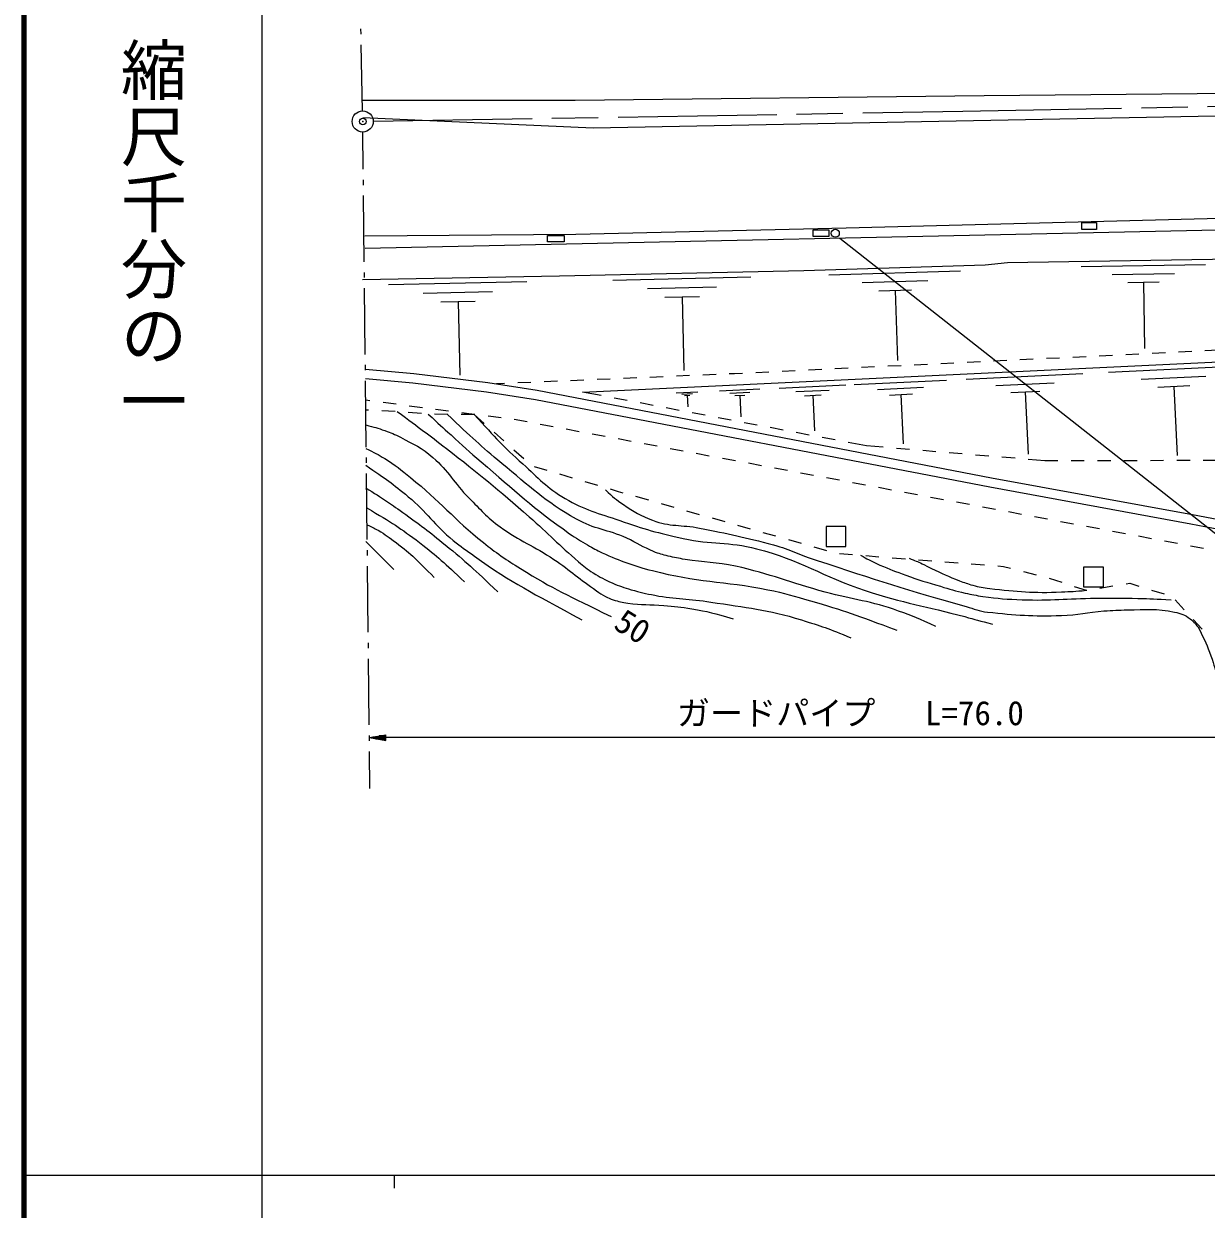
# Model space of a CAD drawing. Units: millimetres, scale not verified. Extents: x 40000 to 680000, y 20000 to 380000.
# Drawn here: x 40000 to 129386, y 202409 to 292000 of the extents above; entities that cross this region are included whole.
import ezdxf
from ezdxf.enums import TextEntityAlignment as Align

# ---------------------------------------------------------------- set-up
doc = ezdxf.new("R2010")
doc.units = ezdxf.units.MM
doc.header["$LTSCALE"] = 1000
doc.header["$PDMODE"] = 32
doc.header["$PDSIZE"] = 500
doc.linetypes.add('CHAIN', pattern=[18.5, 12, -1.5, 3.5, -1.5])
for name, color, linetype, lineweight in [('M-BGD', 7, 'Continuous', 25), ('M-BGD-HTXT', 7, 'Continuous', 13), ('M-BMK', 2, 'CHAIN', 13), ('M-BMK-ROW', 30, 'Continuous', 25), ('M-BMK-SRVR', 3, 'Continuous', 25), ('M-STR-HTXT', 7, 'Continuous', 13), ('M-STR-STRC', 7, 'Continuous', 25), ('M-STR-STRD', 7, 'Continuous', 25), ('M-TTL', 2, 'Continuous', 140), ('M-TTL-BAND', 7, 'Continuous', 25)]:
    doc.layers.add(name, color=color, linetype=linetype, lineweight=lineweight)
doc.layers.add('M-OTRS', color=6, linetype='Continuous')
doc.styles.add('@ＭＳ ゴシック', font='')
doc.styles.add('ＭＳ ゴシック', font='')
doc.styles.get('@ＭＳ ゴシック').set_extended_font_data('@MS Gothic')
doc.styles.get('ＭＳ ゴシック').set_extended_font_data('MS Gothic')

msp = doc.modelspace()

# ---------------------------------------------------------------- linework, layer by layer
at = {"layer": 'M-BGD'}
for p, q in [((119979, 276978), (121082, 276978)), ((119979, 276446), (119979, 276978)), ((121082, 276978), (121082, 276446)), ((79587, 275515), (79590, 275997)), ((79590, 275997), (80857, 275988)), ((80857, 275988), (80854, 275506)), ((99673, 276428), (100865, 276428)), ((99673, 275933), (99673, 276428)), ((100865, 276428), (100865, 275933)), ((121082, 276446), (119979, 276446)), ((80854, 275506), (79587, 275515)), ((100865, 275933), (99673, 275933)), ((114369, 273953), (134858, 274292)), ((80502, 272937), (98959, 273361)), ((98959, 273361), (112675, 273784)), ((100859, 273019), (110800, 273326)), ((112675, 273784), (114369, 273953)), ((119916, 273645), (129324, 273800)), ((65601, 272683), (80502, 272937)), ((67577, 272285), (78020, 272525)), ((84518, 272629), (94961, 272869)), ((103365, 272433), (108335, 272587)), ((122278, 273057), (126982, 273134)), ((123465, 272449), (125817, 272488)), ((124641, 272468), (124724, 267451)), ((70203, 271649), (75425, 271769)), ((87145, 271993), (92367, 272113)), ((104628, 271809), (107113, 271885)), ((105871, 271847), (106034, 266545)), ((71525, 270983), (74136, 271043)), ((72830, 271013), (72958, 265443)), ((88466, 271327), (91077, 271387)), ((89772, 271357), (89900, 265787)), ((124293, 267030), (123294, 266982)), ((126290, 267127), (125291, 267078)), ((128288, 267224), (127289, 267175)), ((130285, 267320), (129287, 267272)), ((82243, 264162), (132639, 266571)), ((106314, 266158), (105315, 266110)), ((108311, 266255), (107312, 266207)), ((110309, 266352), (109310, 266304)), ((112307, 266449), (111308, 266400)), ((114304, 266546), (113305, 266497)), ((116302, 266643), (115303, 266594)), ((118300, 266739), (117301, 266691)), ((120297, 266836), (119298, 266788)), ((122295, 266933), (121296, 266885)), ((121986, 265661), (131754, 266128)), ((65831, 265904), (69495, 265571)), ((65838, 265193), (69421, 264867)), ((69495, 265571), (75083, 264894)), ((86335, 265236), (85336, 265194)), ((88333, 265321), (87334, 265278)), ((90331, 265405), (89332, 265363)), ((92330, 265489), (91331, 265447)), ((93728, 265548), (93329, 265531)), ((94328, 265577), (93728, 265548)), ((96325, 265674), (95327, 265626)), ((98323, 265771), (97324, 265723)), ((100321, 265868), (99322, 265819)), ((102318, 265965), (101319, 265916)), ((104316, 266062), (103317, 266013)), ((111236, 265147), (120066, 265570)), ((124459, 265127), (129343, 265360)), ((69421, 264867), (74985, 264192)), ((75083, 264894), (78809, 264301)), ((76344, 264815), (75742, 264789)), ((78342, 264899), (77343, 264857)), ((78809, 264301), (113143, 257695)), ((80340, 264983), (79341, 264941)), ((82339, 265068), (81339, 265026)), ((84337, 265152), (83338, 265110)), ((92588, 264256), (95645, 264402)), ((97098, 264471), (102129, 264712)), ((98372, 264196), (100888, 264316)), ((102772, 264743), (109741, 265076)), ((104537, 264361), (108021, 264528)), ((113472, 264664), (117887, 264875)), ((125711, 264534), (128153, 264651)), ((126932, 264592), (127182, 259383)), ((66170, 263500), (65856, 263541)), ((74985, 264192), (78686, 263604)), ((78686, 263604), (113013, 256999)), ((83639, 263897), (82243, 264162)), ((85604, 263525), (84622, 263711)), ((89324, 264100), (90954, 264178)), ((89737, 264011), (90551, 264049)), ((89946, 263912), (90353, 263931)), ((90149, 263921), (90191, 263052)), ((93362, 264088), (94890, 264162)), ((93754, 263903), (94518, 263939)), ((94136, 263921), (94214, 262291)), ((99017, 263891), (100275, 263951)), ((99646, 263921), (99774, 261238)), ((105430, 263938), (107172, 264022)), ((106301, 263980), (106479, 260263)), ((114604, 264128), (116811, 264234)), ((115707, 264181), (115933, 259472)), ((66069, 262786), (65864, 262795)), ((68067, 262700), (67068, 262743)), ((68153, 263239), (67162, 263370)), ((70061, 262538), (69064, 262622)), ((70136, 262978), (69144, 263109)), ((72119, 262718), (71127, 262848)), ((73655, 262515), (73110, 262587)), ((74102, 262461), (73655, 262515)), ((87569, 263153), (86587, 263339)), ((89535, 262781), (88552, 262967)), ((91500, 262409), (90517, 262595)), ((72059, 262482), (71059, 262490)), ((74059, 262466), (73059, 262474)), ((74059, 262466), (74805, 261801)), ((76088, 262220), (75095, 262340)), ((78062, 261906), (77079, 262089)), ((80028, 261538), (79045, 261722)), ((93465, 262037), (92482, 262223)), ((95430, 261665), (94447, 261851)), ((75551, 261135), (76298, 260470)), ((81994, 261171), (81011, 261354)), ((83960, 260803), (82977, 260987)), ((97395, 261292), (96412, 261478)), ((99360, 260920), (98377, 261106)), ((101325, 260548), (100343, 260734)), ((85926, 260435), (84943, 260619)), ((87892, 260068), (86909, 260252)), ((89857, 259700), (88875, 259884)), ((103704, 260098), (102308, 260362)), ((104965, 259992), (103704, 260098)), ((106958, 259825), (105962, 259909)), ((77044, 259804), (77791, 259139)), ((91823, 259333), (90840, 259516)), ((93789, 258965), (92806, 259149)), ((108951, 259658), (107955, 259742)), ((110944, 259491), (109948, 259575)), ((112937, 259324), (111941, 259408)), ((114930, 259158), (113934, 259241)), ((117188, 258969), (115927, 259074)), ((118161, 258970), (117188, 258969)), ((120161, 258973), (119161, 258971)), ((122161, 258976), (121161, 258974)), ((124161, 258979), (123161, 258977)), ((126161, 258982), (125161, 258980)), ((128161, 258985), (127161, 258983)), ((130161, 258988), (129161, 258986)), ((78580, 258550), (79538, 258265)), ((95755, 258597), (94772, 258781)), ((97721, 258230), (96738, 258414)), ((99687, 257862), (98704, 258046)), ((80497, 257980), (81455, 257695)), ((82414, 257410), (83373, 257125)), ((101653, 257495), (100670, 257679)), ((103619, 257127), (102636, 257311)), ((113143, 257695), (128339, 254903)), ((84331, 256840), (84941, 256659)), ((84941, 256659), (85291, 256560)), ((86253, 256287), (87215, 256015)), ((105585, 256760), (104602, 256943)), ((107551, 256392), (106568, 256576)), ((113013, 256999), (128209, 254207)), ((88177, 255742), (89139, 255469)), ((109517, 256024), (108534, 256208)), ((111483, 255657), (110500, 255841)), ((113449, 255289), (112466, 255473)), ((90101, 255197), (91064, 254924)), ((92026, 254651), (92988, 254379)), ((115415, 254922), (114432, 255105)), ((117381, 254554), (116398, 254738)), ((128339, 254903), (138311, 253009)), ((93950, 254106), (94912, 253833)), ((95874, 253561), (96836, 253288)), ((119346, 254187), (118364, 254370)), ((121312, 253819), (120329, 254003)), ((123278, 253451), (122295, 253635)), ((128209, 254207), (138179, 252313)), ((97798, 253016), (98761, 252743)), ((125244, 253084), (124261, 253268)), ((127210, 252716), (126227, 252900)), ((99723, 252470), (100685, 252198)), ((101655, 251971), (102652, 251888)), ((103648, 251805), (104645, 251722)), ((129176, 252349), (128193, 252532)), ((105642, 251643), (106639, 251566)), ((107636, 251488), (108633, 251410)), ((109630, 251333), (110627, 251255)), ((111624, 251177), (112621, 251100)), ((113618, 251022), (114064, 250987)), ((114064, 250987), (114599, 250850)), ((115568, 250602), (116536, 250353)), ((117504, 250102), (118455, 249791)), ((119405, 249481), (120307, 249186)), ((120307, 249186), (120358, 249195)), ((121345, 249354), (122332, 249513)), ((123319, 249673), (123599, 249718)), ((123599, 249718), (124283, 249505)), ((125238, 249207), (126193, 248910)), ((127045, 248452), (127720, 247714)), ((128395, 246976), (129070, 246238))]:
    msp.add_line(p, q, dxfattribs=at)
for points, knots in [([(68225, 262693), (70035, 261377), (70511, 261010), (71951, 259899), (74461, 257960), (75824, 256816), (78216, 254734), (79699, 253443), (80437, 252614), (81941, 251347), (82356, 250998), (82579, 250783), (83042, 250501), (83585, 250169), (83897, 249989), (84481, 249739), (85029, 249504), (85350, 249405), (85921, 249231), (86604, 249022), (86997, 248941), (87699, 248807), (89335, 248497), (90288, 248563), (91932, 248299), (94628, 247867), (96183, 247756), (98790, 246945), (100268, 246484), (100816, 246304), (102515, 245590)], [0, 0, 0, 0, 1, 1, 1, 2, 2, 2, 3, 3, 3, 4, 4, 4, 5, 5, 5, 6, 6, 6, 7, 7, 7, 8, 8, 8, 9, 9, 9, 10, 10, 10, 10]), ([(65855, 261677), (66538, 261504), (66744, 261456), (67294, 261253), (67767, 261079), (68034, 260980), (68479, 260745), (69478, 260220), (70084, 259963), (70935, 259221), (72135, 258174), (72518, 257300), (73644, 256173), (74537, 255279), (74996, 254719), (76015, 253972), (77510, 252875), (78545, 252559), (80079, 251517), (81370, 250639), (82009, 250029), (83296, 249146), (83553, 248969), (83698, 248870), (83973, 248723), (84195, 248604), (84328, 248550), (84566, 248469), (84984, 248327), (85230, 248281), (85667, 248215), (86715, 248055), (87319, 248132), (88376, 248045), (89206, 247977), (89671, 247925), (90493, 247791), (91736, 247590), (92168, 247443), (93625, 247029)], [0, 0, 0, 0, 1, 1, 1, 2, 2, 2, 3, 3, 3, 4, 4, 4, 5, 5, 5, 6, 6, 6, 7, 7, 7, 8, 8, 8, 9, 9, 9, 10, 10, 10, 11, 11, 11, 12, 12, 12, 13, 13, 13, 13]), ([(70583, 262494), (71414, 261728), (71626, 261533), (72299, 260922), (73183, 260120), (73663, 259652), (74575, 258883), (77145, 256715), (78509, 255392), (81264, 253464), (81775, 253106), (82080, 252932), (82619, 252617), (83041, 252371), (83275, 252227), (83719, 252025), (85157, 251371), (86001, 251068), (87529, 250670), (90870, 249800), (92862, 249893), (96250, 249231), (97525, 248981), (98217, 248738), (99467, 248384), (102054, 247653), (102899, 247301), (105987, 246183)], [0, 0, 0, 0, 1, 1, 1, 2, 2, 2, 3, 3, 3, 4, 4, 4, 5, 5, 5, 6, 6, 6, 7, 7, 7, 8, 8, 8, 9, 9, 9, 9]), ([(108950, 246437), (107658, 247048), (107245, 247203), (106122, 247618), (104027, 248392), (102738, 248453), (100582, 249042), (97920, 249770), (96489, 250407), (93795, 251009), (92329, 251336), (91464, 251261), (89985, 251517), (89486, 251603), (89205, 251645), (88715, 251771), (88279, 251882), (88030, 251938), (87614, 252109), (86793, 252447), (86389, 252756), (85582, 253125), (84135, 253787), (83158, 253783), (81772, 254565), (79382, 255912), (78256, 257017), (76148, 258773), (74479, 260164), (73920, 260669), (72005, 262483)], [0, 0, 0, 0, 1, 1, 1, 2, 2, 2, 3, 3, 3, 4, 4, 4, 5, 5, 5, 6, 6, 6, 7, 7, 7, 8, 8, 8, 9, 9, 9, 10, 10, 10, 10]), ([(74059, 262466), (75723, 260647), (76200, 260094), (77724, 258733), (78925, 257660), (79527, 256938), (80918, 256126), (82425, 255245), (83411, 255020), (85061, 254448), (86899, 253811), (87954, 253516), (89853, 253095), (91984, 252623), (93275, 252871), (95388, 252326), (98722, 251467), (100345, 250241), (103614, 249163), (106497, 248212), (108204, 247992), (111132, 247193), (111950, 246969), (112210, 246900), (113224, 246617)], [0, 0, 0, 0, 1, 1, 1, 2, 2, 2, 3, 3, 3, 4, 4, 4, 5, 5, 5, 6, 6, 6, 7, 7, 7, 8, 8, 8, 8]), ([(65855, 259899), (66541, 259576), (66748, 259464), (67294, 259137), (68105, 258651), (68503, 258289), (69241, 257697), (71490, 255896), (72497, 254589), (74745, 252787), (75261, 252373), (75557, 252149), (76099, 251771), (76649, 251388), (76972, 251196), (77539, 250839), (80106, 249225), (81095, 248836), (84397, 247199)], [0, 0, 0, 0, 1, 1, 1, 2, 2, 2, 3, 3, 3, 4, 4, 4, 5, 5, 5, 6, 6, 6, 6]), ([(65855, 258629), (67405, 257588), (67872, 257257), (69072, 256258), (70492, 255076), (71023, 254119), (72459, 252956), (73065, 252465), (73432, 252225), (74067, 251771), (77071, 249623), (78282, 249103), (82195, 246945)], [0, 0, 0, 0, 1, 1, 1, 2, 2, 2, 3, 3, 3, 4, 4, 4, 4]), ([(65855, 256935), (67208, 256073), (67577, 255829), (68649, 255073), (69940, 254161), (70639, 253614), (71866, 252617), (73484, 251303), (73994, 250800), (75845, 249061)], [0, 0, 0, 0, 1, 1, 1, 2, 2, 2, 3, 3, 3, 3]), ([(83973, 256766), (84566, 256223), (84771, 256058), (85328, 255665), (86126, 255103), (86618, 254832), (87529, 254480), (88843, 253973), (89703, 254158), (91085, 253887), (93282, 253457), (94511, 253196), (96673, 252617), (97997, 252263), (98671, 251852), (99975, 251432), (104356, 250020), (106798, 249179), (111236, 247961), (111863, 247789), (112198, 247605), (112845, 247537), (115018, 247311), (116249, 247204), (118433, 247283), (119695, 247329), (120390, 247525), (121650, 247622), (122343, 247675), (122733, 247694), (123428, 247707), (124818, 247732), (125623, 247825), (126984, 247537), (127477, 247433), (127773, 247341), (128169, 247029), (128482, 246783), (128603, 246631), (128847, 246267)], [0, 0, 0, 0, 1, 1, 1, 2, 2, 2, 3, 3, 3, 4, 4, 4, 5, 5, 5, 6, 6, 6, 7, 7, 7, 8, 8, 8, 9, 9, 9, 10, 10, 10, 11, 11, 11, 12, 12, 12, 13, 13, 13, 13]), ([(65939, 255411), (67851, 254266), (68441, 253920), (69919, 252787), (71313, 251717), (71783, 251276), (73305, 249823)], [0, 0, 0, 0, 1, 1, 1, 2, 2, 2, 2]), ([(65939, 254141), (66343, 253961), (66463, 253897), (66786, 253718), (67347, 253406), (67624, 253168), (68141, 252787), (69366, 251884), (69729, 251447), (71019, 250162)], [0, 0, 0, 0, 1, 1, 1, 2, 2, 2, 3, 3, 3, 3]), ([(103254, 251838), (103560, 251663), (103644, 251617), (103899, 251485), (104213, 251322), (104393, 251236), (104717, 251093), (105464, 250764), (105895, 250608), (106664, 250331), (107678, 249967), (108256, 249792), (109289, 249485), (110011, 249269), (110416, 249143), (111151, 248977), (111676, 248858), (111973, 248797), (112506, 248723), (113657, 248562), (114308, 248508), (115469, 248469), (117636, 248395), (118850, 248568), (121018, 248590), (122270, 248602), (122972, 248611), (124224, 248576), (125204, 248550), (125524, 248536), (126730, 248469)], [0, 0, 0, 0, 1, 1, 1, 2, 2, 2, 3, 3, 3, 4, 4, 4, 5, 5, 5, 6, 6, 6, 7, 7, 7, 8, 8, 8, 9, 9, 9, 10, 10, 10, 10]), ([(106918, 251601), (107394, 251422), (107531, 251375), (107909, 251197), (108188, 251066), (108332, 250969), (108611, 250839), (109430, 250459), (109881, 250222), (110728, 249908), (111120, 249763), (111340, 249679), (111744, 249569), (112232, 249437), (112511, 249371), (113014, 249315), (115120, 249084), (116316, 248970), (118433, 249061), (119166, 249093), (119428, 249096), (120307, 249186)], [0, 0, 0, 0, 1, 1, 1, 2, 2, 2, 3, 3, 3, 4, 4, 4, 5, 5, 5, 6, 6, 6, 7, 7, 7, 7]), ([(128847, 246267), (129299, 245335), (129440, 245053), (129728, 244238), (129997, 243479), (130069, 243195), (130294, 242257)], [0, 0, 0, 0, 1, 1, 1, 2, 2, 2, 2])]:
    msp.add_open_spline(points, degree=3, knots=knots, dxfattribs=at)
msp.add_open_spline([(65855, 252871), (66913, 251813), (66913, 251813), (67971, 250755)], degree=3, dxfattribs=at)
at = {"layer": 'M-BGD-HTXT'}
for p, q in [((65500, 291209), (65493, 291609)), ((65610, 285413), (65515, 290409)), ((65670, 281011), (65641, 283813)), ((65683, 279811), (65679, 280211)), ((65745, 274011), (65692, 279011)), ((65757, 272811), (65753, 273211)), ((65819, 267011), (65766, 272011)), ((65832, 265811), (65828, 266211)), ((65893, 260012), (65840, 265011)), ((65906, 258812), (65902, 259212)), ((65968, 253012), (65915, 258012)), ((65981, 251812), (65976, 252212)), ((66042, 246013), (65989, 251012)), ((66055, 244813), (66051, 245213)), ((66117, 239013), (66063, 244013)), ((66129, 237813), (66125, 238213)), ((66168, 234211), (66138, 237013))]:
    msp.add_line(p, q, dxfattribs=at)
at = {"layer": 'M-BMK'}
for p, q in [((110982, 285383), (164674, 286415)), ((66425, 284626), (110982, 285383))]:
    msp.add_line(p, q, dxfattribs=at)
at = {"layer": 'M-BMK-ROW'}
for p, q in [((102153, 254000), (100653, 254000)), ((100653, 254000), (100653, 252500)), ((102153, 252500), (102153, 254000)), ((100653, 252500), (102153, 252500)), ((121615, 250944), (120115, 250944)), ((120115, 250944), (120115, 249444)), ((121615, 249444), (121615, 250944)), ((120115, 249444), (121615, 249444))]:
    msp.add_line(p, q, dxfattribs=at)
at = {"layer": 'M-BMK-SRVR'}
msp.add_circle((65625, 284613), 800, dxfattribs=at)
at = {"layer": 'M-OTRS'}
msp.add_point((65625, 284613), dxfattribs=at)
at = {"layer": 'M-STR-HTXT'}
for p, q in [((66127, 238052), (67377, 238260)), ((66127, 238052), (67377, 237843)), ((66127, 238052), (67377, 238052)), ((67377, 238093), (66377, 238093)), ((67377, 238010), (66377, 238010)), ((66627, 238135), (67377, 238135)), ((66627, 237968), (67377, 237968)), ((67377, 238177), (66877, 238177)), ((67377, 237927), (66877, 237927)), ((67127, 238218), (67377, 238218)), ((67127, 237885), (67377, 237885)), ((67377, 237843), (67377, 238260)), ((137785, 238052), (67377, 238052))]:
    msp.add_line(p, q, dxfattribs=at)
at = {"layer": 'M-STR-STRC'}
msp.add_line((101683, 275806), (144546, 242087), dxfattribs=at)
msp.add_circle((101344, 276164), 305, dxfattribs=at)
at = {"layer": 'M-STR-STRD'}
for p, q in [((112591, 286569), (170757, 287161)), ((65595, 286230), (81687, 286230)), ((81687, 286230), (112591, 286569)), ((206251, 286504), (83031, 284105)), ((83031, 284105), (65643, 284885)), ((102171, 276580), (138905, 277534)), ((65790, 275966), (81736, 276098)), ((65809, 275037), (138925, 276605)), ((81736, 276098), (102171, 276580))]:
    msp.add_line(p, q, dxfattribs=at)
at = {"layer": 'M-TTL'}
msp.add_line((40000, 380000), (40000, 20000), dxfattribs=at)
at = {"layer": 'M-TTL-BAND'}
for p, q in [((58000, 370000), (58000, 20000)), ((40000, 205000), (579000, 205000)), ((68000, 205000), (68000, 204000))]:
    msp.add_line(p, q, dxfattribs=at)

# ---------------------------------------------------------------- texts
at = {"layer": 'M-BGD', "style": 'ＭＳ ゴシック'}
msp.add_text('50', height=1833, rotation=328.257, dxfattribs=at).set_placement((84200, 245870), align=Align.BOTTOM_LEFT)
at = {"layer": 'M-STR-HTXT', "style": 'ＭＳ ゴシック'}
msp.add_text('ガードパイプ   L=76.0', height=1833, dxfattribs=at).set_placement((102487, 238439), align=Align.BOTTOM_CENTER)
at = {"layer": 'M-TTL-BAND', "style": '@ＭＳ ゴシック'}
msp.add_text('縮尺千分の一', height=3666, rotation=270, dxfattribs=at).set_placement((49777, 261030), align=Align.MIDDLE_RIGHT)

doc.saveas('drawing.dxf')
